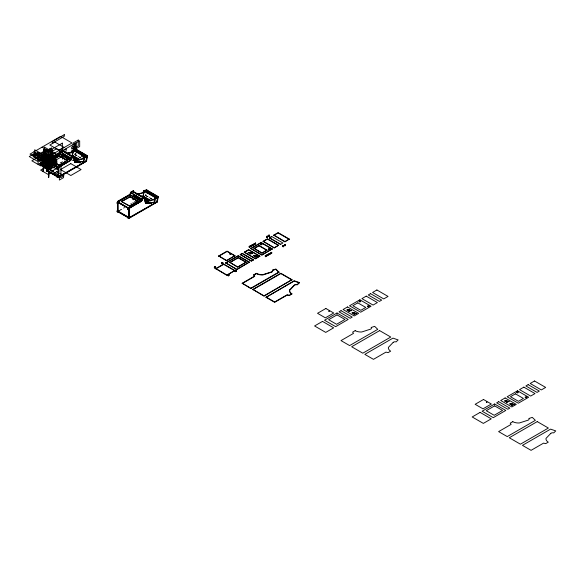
<?xml version="1.0" encoding="UTF-8"?>
<svg xmlns="http://www.w3.org/2000/svg" width="585" height="585" viewBox="0 0 585 585"><rect width="100%" height="100%" fill="white"/><g stroke="black" fill="none" stroke-linecap="round" stroke-linejoin="round"><path stroke-width="0.44" stroke-dasharray="2.92 2.19" d="M80.876 158.133L74.821 154.74L75.172 152.656M74.821 154.74L75.443 152.809M151.61 198.973L145.555 195.58L145.906 193.496M145.555 195.58L146.177 193.65M59.977 163.018L64.664 160.312M60.167 163.215L62.5 161.877M118.989 210.622L124.459 207.463M130.126 204.194L135.566 201.057M119.252 210.783L124.729 207.617M133.234 202.71L135.566 201.364M80.876 157.818L74.924 154.696M152.349 199.09L145.665 195.536M75.085 154.659L81.03 158.096M145.819 195.5L151.764 198.937M76.094 153.431L76.094 155.127M75.772 153.241L75.772 154.945M59.356 169.496L59.356 172.136"/><path stroke-width="0.88" d="M79.794 159.727L72.35 155.456L73.41 149.899L76.13 149.233M72.35 155.456L73.659 149.928L84.81 156.37L83.501 161.891L84.81 156.37M73.864 151.391L73.344 151.544L74.39 150.513M75.567 150.85L76.13 149.212L75.787 151.018M84.693 157.643L84.898 156.583L84.379 156.729L84.174 157.796L85.015 157.833L85.22 156.765L73.118 149.84A2.238 1.294 -60 0 1 71.26 152.107L66.185 153.358M85.871 157.306L86.075 156.239L86.595 156.093L86.39 157.153L85.871 157.306L86.712 157.336L86.39 157.153M86.192 157.489L86.075 156.239M87.282 155.654L85.973 161.175L87.282 155.654L84.54 156.436A2.238 1.294 -60 0 1 82.675 158.703L75.94 160.363A8.329 4.812 -60 0 1 73.805 156.517L71.253 157.994L70.609 160.1L58.112 167.317L58.112 177.277L86.514 161.197L87.545 155.822L75.86 149.073L73.14 149.745M150.535 200.56L143.084 196.289L144.144 190.739L146.864 190.066L146.564 191.609M143.084 196.289L144.393 190.768L155.544 197.203C154.323 210.754 152.202 195.2 158.016 196.509L156.97 201.935L128.846 218.117L128.846 208.158L141.343 200.94L141.987 198.834L144.809 197.511A8.329 4.812 -60 0 0 146.945 201.357L153.679 199.697A2.238 1.294 -60 0 0 155.544 197.43L158.286 196.662L157.255 202.03L129.117 218.271L117.431 211.521L117.431 201.562L129.928 194.344L130.565 192.238L133.387 190.922A8.329 4.812 -60 0 0 133.585 192.377M144.597 192.231L144.085 192.377L145.124 191.353M146.309 191.683L146.864 190.052M154.915 198.629L155.12 197.569L155.632 197.416L155.427 198.483L154.915 198.629L155.749 198.666L155.954 197.606L143.859 190.681A2.238 1.294 -60 0 1 141.994 192.948L136.919 194.198M156.605 198.139L156.809 197.079L157.328 196.926L157.124 197.993L156.605 198.139L157.445 198.176L157.124 197.993M156.926 198.33L156.809 197.079M158.016 196.487L156.707 202.015L157.255 202.03M65.637 152.722L66.493 148.773L60.211 152.4L60.211 154.052L48.219 160.977L48.219 171.222M76.094 150.879L76.094 143.23L74.931 143.903L73.088 152.385L71.319 152.553L71.728 150.637L73.183 150.279L84.701 156.912L86.924 156.21M72.767 152.195L73.183 150.279A2.135 1.228 -60 0 1 71.319 152.553M86.514 161.197L58.383 177.438L46.69 170.688L46.69 160.721L59.187 153.511L59.831 151.398L62.654 150.082A8.329 4.812 -60 0 0 62.749 151.076M46.69 160.721L59.458 153.665L60.101 151.552L62.654 150.082M58.383 177.438L58.383 167.471L70.88 160.261L71.524 158.147L74.076 156.678A8.329 4.812 -60 0 0 76.211 160.517L82.946 158.857A2.238 1.294 -60 0 0 84.81 156.59L87.545 155.822M117.431 201.562L130.192 194.505L130.835 192.392L133.387 190.922M128.846 208.158L141.614 201.101L141.987 198.834M66.032 156.21L63.926 155.866L64.233 155.069M64.248 156.049L64.555 155.252M70.434 155.617L72.364 155.434L69.673 155.193M74.551 161.072L74.412 161.416L83.516 161.869L74.551 161.072L73.425 156.868L74.492 161.219M74.756 162.118L75.063 161.321L80.416 161.796L80.43 162.784L74.756 162.118L80.43 162.784M75.077 162.301L75.063 161.321M80.108 162.601L80.416 161.796M136.766 197.05L134.66 196.706L134.967 195.902M134.981 196.889L135.289 196.092M142.535 196.604L143.098 196.267L140.407 196.033M145.285 201.905L145.146 202.256L154.25 202.71L145.285 201.905L144.159 197.708L133.007 191.266L130.755 192.648L141.906 199.397L144.159 197.708M145.489 202.958L145.797 202.161L151.157 202.637L151.164 203.624L145.489 202.958L151.164 203.624M145.811 203.141L145.797 202.161M150.842 203.434L151.157 202.637M254.446 255.418C254.643 254.314 256.252 258.665 255.287 256.771M289.604 290.036L294.409 285.027A2.238 1.294 0 0 1 297.304 284.551L299.337 282.562L294.175 280.771L266.036 297.326L274.665 302.306L287.162 295.089L289.312 295.593L291.864 293.809A8.329 4.812 0 0 1 289.604 290.036L289.604 290.343A8.329 4.812 0 0 0 291.864 294.116M289.604 290.343L294.409 285.341A2.238 1.294 0 0 1 297.304 284.858L299.337 282.562M251.623 252.866L252.12 252.859M251.623 253.173L252.128 253.02M252.215 253.203L252.713 253.203M252.091 253.363L251.652 253.356M252.215 253.517L252.72 253.363M252.705 253.685L252.23 253.693M254.921 256.215L254.811 256.691L255.345 256.654M256.756 255.828L257.254 255.82M256.756 256.142L257.254 256.135M257.224 256.018L256.771 256.003M257.349 256.171L257.846 256.164M257.224 256.325L256.771 256.31M257.349 256.479L257.853 256.325M257.846 256.647L257.356 256.647M350.415 310.211L350.92 310.211M350.883 310.401L350.459 310.408M351.007 310.555L351.505 310.547M351.512 310.715L351.022 310.73M355.548 313.18L356.053 313.172M356.024 313.363L355.578 313.363M356.141 313.523L356.645 313.516M356.638 313.684L356.163 313.692M508.036 401.215L508.533 401.208M508.541 401.368L508.051 401.383M508.628 401.559L509.125 401.551M509.118 401.719L508.679 401.756M513.169 404.176L513.667 404.176M513.667 404.345L513.199 404.359M513.762 404.52L514.259 404.513M514.252 404.688L513.776 404.696M72.847 160.188L73.374 160.188M73.359 160.363L72.869 160.37M71.333 159.661L63.158 154.945L70.77 159.076M142.067 200.501L133.892 195.785L141.504 199.916M145.226 202.059L143.895 197.935L132.744 191.5L143.91 198.242M254.833 256.157L254.27 256.157L254.68 255.901M62.398 158.374L62.88 158.374M62.398 158.689L62.88 158.689M62.866 158.564L62.434 158.579M62.866 158.879L62.434 158.893M133.131 199.214L133.614 199.214M133.131 199.529L133.614 199.39M133.599 199.712L133.131 199.704M230.022 253.744L230.505 253.744M230.022 254.051L230.505 254.051M230.49 253.934L230.022 253.919M230.49 254.241L230.022 254.234M328.814 311.096L329.296 311.096M329.296 311.271L328.828 311.279M486.435 402.092L486.917 402.092M486.903 402.283L486.471 402.297M251.133 253.393C251.981 254.709 250.139 252.786 251.016 253.342M71.772 155.785L73.337 156.385L71.758 155.844M36.789 157.957L31.846 160.809L40.636 165.884L45.703 162.937L45.703 168.4L45.199 168.692L45.199 163.23M50.771 150.257L47.729 152.02L47.729 155.53L50.771 153.775M51.955 151.442L56.694 148.707L59.334 150.228M46.135 157.321L45.542 157.665L45.542 163.515M43.868 160.122L41.82 161.299L53.242 167.895L55.282 166.71L34.661 154.667L34.661 149.789L46.076 156.385L46.135 163.171M50.712 156.136L43.955 160.034L43.955 160.714L50.712 156.817L50.705 148.51L45.074 151.764L45.074 159.888L50.705 156.634M73.169 157.402L71.165 158.557L60.021 151.807L62.025 150.652L73.169 157.402L62.273 150.425L74.339 157.336L75.428 161.416L73.907 160.539M70.609 160.297L59.458 153.862L46.961 161.072L58.112 167.515L70.609 160.297L56.884 168.538L56.884 167.778L57.542 167.398L57.542 168.919L56.884 168.538M44.811 162.564L40.416 165.102L48.189 169.591L52.577 167.054L30.04 154.096L60.613 136.393L72.035 142.989L39.838 161.504L38.829 160.919L44.738 157.504L45.754 158.089M46.39 162.476L47.707 161.716L47.707 162.476L47.049 162.857L46.39 162.476L46.39 161.716L59.897 153.87L59.897 152.21M73.154 146.323L71.648 147.193L71.648 148.941L73.154 148.063M51.071 160.568L59.451 155.727L67.377 160.305L58.961 165.431L51.071 160.568L58.997 165.138M46.135 166.952L40.65 170.118L47.963 174.337L53.447 171.171L40.255 163.61L46.837 159.712L35.422 153.116L33.733 154.096L45.147 160.685M46.39 170.103L47.049 169.723L47.707 170.103L47.707 170.864L47.049 171.244L46.39 170.864L46.39 170.103L58.2 176.919M46.39 170.864L47.707 170.103M67.012 158.952L69.491 157.526M67.282 159.113L69.63 157.76M73.534 155.5L72.057 156.502M50.017 169.248L56.131 165.716L46.369 160.078M67.377 160.305L58.997 165.453M60.021 151.807L71.165 158.243L73.169 157.087M57.542 168.919L58.2 168.538L56.884 167.778M83.904 154.506L81.088 156.129L85.015 157.833M84.262 157.957L87.077 156.334L75.779 149.775L73.549 150.477M56.884 176.919L58.2 176.158L57.542 175.778L56.884 176.158L56.884 176.919L57.542 177.299L86.075 161.138M130.755 192.955L132.758 191.8M141.343 201.138L130.192 194.695L117.702 201.913L128.846 208.348L141.343 201.138L127.618 209.371L127.618 208.611L128.276 208.231L128.276 209.759L127.618 209.371M117.124 203.317L118.441 202.556L118.441 203.317L117.782 203.697L117.124 203.317L117.124 202.556L130.192 195.01L141.343 201.452M121.812 201.401L130.184 196.567L138.111 201.138L129.731 205.978L121.812 201.715L129.731 206.293L138.111 201.452L130.184 196.604M138.111 201.452L130.184 196.882L121.841 201.423M117.124 210.936L117.782 210.556L118.441 210.936L118.441 211.697L117.782 212.077L117.124 211.697L117.124 210.936L128.934 217.759L128.934 208.611L117.782 202.176M117.124 211.697L118.441 210.936M137.746 199.792L140.093 198.439M142.447 196.948L144.107 196.121M138.016 199.953L140.363 198.593M144.268 196.341L143.011 197.438M138.045 201.138L129.731 206.293M130.755 192.648L141.906 199.083L144.809 197.511M128.276 209.759L128.934 209.371L127.618 208.611M127.618 217.759L128.934 216.998L128.276 216.618L127.618 216.998L127.618 217.759L128.276 218.139L156.809 201.971M218.731 255.952L227.082 251.133L234.936 255.667L226.592 260.8L218.731 255.952L226.592 260.486L234.936 255.667M218.731 256.267L227.082 251.448L234.936 255.981M249.13 246.512L255.63 243.133L255.63 243.85L249.451 247.418L249.13 246.512L255.63 243.133M266.738 236.347L267.594 236.223L267.594 237.203L267.06 237.51L266.738 236.347L267.594 236.223M268.486 235.338L269.341 235.214L269.341 236.194L268.808 236.501L268.486 235.338L269.341 235.214M214.351 267.031L215.009 266.65L215.675 267.031L215.675 267.791L215.009 268.171L214.351 267.791L214.351 267.031L215.675 267.791M221.613 262.84L222.271 262.46L222.929 262.84L222.929 263.601L222.271 263.981L221.613 263.601L221.613 262.84L222.929 263.601M249.13 247.228L255.63 243.85M266.738 237.327L267.594 237.203M268.486 236.318L269.341 236.194M214.351 267.791L215.675 267.031M221.613 263.601L222.929 262.84M215.785 268.61L223.697 264.04L234.848 270.482L226.929 275.359L215.785 268.61L226.929 275.052L234.848 270.482M225.73 262.87L238.219 255.66L249.371 262.095L236.874 269.619L225.73 262.87L236.874 269.312L249.371 262.095M240.252 254.49L242.256 253.327L253.4 259.769L251.396 261.239L240.252 254.49L251.396 260.925L253.4 259.769M244.281 252.157L248.632 249.649L259.864 256.135L255.433 258.906L244.281 252.157L255.433 258.599L259.784 256.084M250.738 248.428L261.093 242.453L272.244 248.888L261.89 255.177L250.738 248.428L261.89 254.87L272.244 248.888M263.118 241.283L267.447 238.782L278.592 245.225L274.27 248.033L263.118 241.283L274.27 247.718L278.592 245.225M273.78 235.126L278.102 232.633L289.253 239.068L284.932 241.876L273.78 235.126L284.932 241.568L289.253 239.068M269.473 237.868L271.754 236.552L282.899 242.987L280.624 244.362L269.473 237.868L280.624 244.362M215.785 268.924L223.697 264.354L234.848 270.789M225.73 263.184L238.219 255.967L249.371 262.409M240.252 254.797L242.256 253.641L253.4 260.076M244.281 252.471L248.713 249.912L259.864 256.347M250.738 248.742L261.093 242.768L272.244 249.203M263.118 241.59L267.447 239.097L278.592 245.532M269.473 237.927L271.754 236.552M273.78 235.441L278.102 232.947L289.253 239.382M229.839 262.365L238.212 257.524L246.139 262.102L237.759 267.25L229.839 262.365L237.759 266.935L246.139 262.102M254.051 248.354L259.016 245.488L266.987 250.087L262.022 253.268L254.051 248.354L262.022 252.961L266.987 250.087M229.839 262.672L238.212 257.839L246.139 262.409M254.051 248.669L259.016 245.802L266.987 250.402M227.689 274.731L228.355 274.35L229.013 274.731L229.013 275.491L228.355 275.871L227.689 275.491L227.689 274.731L229.013 275.491M234.951 270.541L235.609 270.16L236.267 270.541L236.267 271.301L235.609 271.681L234.951 271.301L234.951 270.541L236.267 271.301M227.689 275.491L229.013 274.731M234.951 271.301L236.267 270.541M265.232 255.813L271.733 252.427L271.733 253.144L265.553 256.713L265.232 255.813L271.733 252.427M282.84 245.642L283.688 245.524L283.688 246.497L283.162 246.804L282.84 245.642L283.688 245.524M284.588 244.632L285.436 244.515L285.436 245.488L284.91 245.795L284.588 244.632L285.436 244.515M265.232 256.53L271.733 253.144M282.84 246.621L283.688 246.497M284.588 245.612L285.436 245.488M253.839 274.796L256.391 273.327A8.329 4.812 0 0 0 262.921 274.628L271.594 271.857A2.238 1.294 0 0 0 272.42 270.182L275.864 269.012L278.965 272.303L250.833 288.544L242.205 283.25L254.702 276.04L253.839 274.796L254.702 276.347L242.205 283.564M253.839 275.111L256.391 273.634A8.329 4.812 0 0 0 262.921 274.943L271.594 272.164A2.238 1.294 0 0 0 272.42 270.497L272.369 270.131M242.205 283.25L250.833 288.237L278.965 271.988M252.859 289.407L280.822 273.261L291.973 279.696L264.01 296.156L252.859 289.407L264.01 295.842L291.973 279.696M252.859 289.714L280.822 273.575L291.973 280.01M266.036 297.326L294.175 281.085L299.337 282.877M266.036 297.012L274.665 301.992L287.162 294.781L289.312 295.279L291.864 293.809M272.42 270.497L275.864 269.319L278.965 272.303M73.659 149.928L73.396 150.009A2.238 1.294 -60 0 1 71.524 152.268L66.397 153.46M76.087 150.023L75.246 149.987M73.666 151.727L74.185 151.581M144.393 190.768L144.129 190.842A2.238 1.294 -60 0 1 142.265 193.101L137.19 194.352M144.29 191.317L146.499 190.673L157.65 197.116L155.434 197.752L144.298 191.251L146.513 190.615L157.665 197.05L155.449 197.693M146.82 190.864L145.979 190.827M144.407 192.567L144.919 192.414M155.544 197.203L155.281 197.284A2.238 1.294 -60 0 1 153.416 199.543L146.674 201.203A8.329 4.812 -60 0 1 144.539 197.357M67.889 153.665L73.088 152.385M143.873 190.578L146.594 189.913L158.286 196.662M133.131 199.39L133.614 199.529M257.356 256.332L257.846 256.479M71.662 156.115L73.205 156.743L72.218 156.575M249.488 252.449C251.089 253.378 250.402 256.018 249.4 252.354M255.974 256.011C256.435 255.477 254.592 255.243 255.652 255.967C257.254 257.012 256.011 257.02 256.055 256.018M250.343 252.566C251.66 253.693 249.722 251.996 250.329 252.669M253.641 255.791C253.861 256.61 253.488 254.877 253.678 255.689M254.563 255.323C254.351 255.835 254.497 255.608 254.599 255.901M255.177 256.384L254.987 256.471M63.926 155.866L66.602 156.107M75.304 160.363L77.885 160.59M141.168 196.458L142.967 196.618L150.396 200.911M134.66 196.706L137.336 196.948M146.045 201.203L147.764 201.357M66.814 155.756L66.405 155.332M137.548 196.597L137.19 196.282M142.586 196.955L143.639 197.328M69.337 157.475L68.964 157.124M70.01 157.862L69.6 157.402M142.952 196.648L144.056 197.269L142.506 196.699M75.867 149.292L87.019 155.727M146.601 190.125L157.753 196.567M75.765 149.84L86.916 156.275M251.638 253.034L252.12 253.173M72.613 155.376L80.043 159.668M143.347 196.216L150.776 200.509M72.226 155.778L79.662 160.071M73.673 157.738L77.3 159.829M145.131 198.995L148.758 201.086M74.266 158.506L77.161 160.18M145 199.346L147.895 201.021M70.865 158.784L64.014 154.828L63.575 153.19M70.829 158.923L63.399 154.63L63.26 154.981L71.436 159.698M141.563 199.763L134.133 195.47L133.994 195.821L142.177 200.538M70.609 160.612L59.458 153.862M67.377 160.612L59.451 156.041L51.071 160.875L59.451 155.727L67.304 160.612M42.032 147.171L53.381 153.723M33.893 151.822L56.387 164.685L56.387 159.815L44.965 153.219L44.965 158.096M58.2 167.778L47.049 161.336L47.049 171.244M46.961 161.387L58.112 167.822M117.702 202.227L128.846 208.662M46.39 161.716L47.707 162.476M117.124 202.556L118.441 203.317M46.961 170.527L58.112 176.97M117.702 211.368L128.846 217.803M135.998 195.595L135.764 195.251M133.431 194.066L133.892 195.785M62.697 153.233L63.158 154.945M285.122 244.325L285.122 245.305M284.91 244.822L284.91 245.795M283.374 245.334L283.374 246.314M283.162 245.832L283.162 246.804M271.411 252.237L271.411 252.954M269.02 235.031L269.02 236.011M268.808 235.528L268.808 236.501M267.272 236.04L267.272 237.013M267.06 236.53L267.06 237.51M265.553 255.996L265.553 256.713M255.309 242.943L255.309 243.66M249.451 246.702L249.451 247.418M235.609 270.16L235.609 271.681M228.355 274.35L228.355 275.871M222.271 262.46L222.271 263.981M215.009 266.65L215.009 268.171M129.117 208.311L129.117 218.271M128.276 216.618L128.276 218.139M117.702 201.715L117.782 212.077M75.772 143.047L75.772 150.696M74.609 143.72L74.609 149.468L79.677 146.542L79.677 140.788L47.436 159.339L47.436 160.985L48.094 160.604L48.094 158.959M63.575 174.096L63.575 177.613L59.356 180.048L59.356 176.531M57.542 175.778L57.542 177.299M55.721 163.398L55.721 153.65L44.306 147.054L44.306 156.809L60.92 166.345L60.92 176.312L49.228 169.562L49.228 159.595M53.966 160.392L53.966 155.274L43.663 149.321L43.663 154.44L55.904 161.453L55.904 162.425L44.489 155.837L44.489 154.864M48.35 155.69L48.35 151.939L43.875 149.351L43.875 153.109L56.869 160.597L56.869 165.701L45.447 159.105L45.447 154.001M47.897 159.135L47.897 171.032M46.961 160.882L46.961 170.842M45.272 151.53L45.272 155.705L41.725 157.753L41.725 153.577L51.619 147.822L51.619 157.182L43.509 161.869L43.509 152.502M63.282 151.127A7.934 4.578 -60 0 1 63.253 150.645M62.573 151.383A8.329 4.812 -60 0 1 62.383 149.928M133.314 192.224A8.329 4.812 -60 0 1 133.117 190.761M46.515 156.963L46.968 157.423L46.515 156.948M248.157 252.925C249.576 252.852 248.098 252.31 248.157 252.903M346.949 309.962L347.665 309.984L346.949 309.948M347.826 309.589L348.543 309.611L347.834 309.56M347.921 310.167L348.638 310.189L347.921 310.152M348.419 310.65L349.135 310.657L348.419 310.65M348.762 311.22L349.479 311.242L348.77 311.205M348.799 309.801L349.516 309.823L348.806 309.772M349.296 310.284L350.013 310.291L349.296 310.284M349.647 310.854L350.356 310.876L349.647 310.84M352.082 312.924L352.799 312.946L352.097 312.88M352.96 312.551L353.676 312.558L352.96 312.551M353.055 313.136L353.771 313.143L353.055 313.136M353.552 313.618L354.269 313.64L353.559 313.604M353.903 314.189L354.62 314.211L353.91 314.16M353.932 312.763L354.649 312.785L353.94 312.748M354.43 313.246L355.146 313.267L354.437 313.216M354.781 313.816L355.497 313.838L354.781 313.801M504.57 400.959L505.286 400.966L504.57 400.959M505.542 401.171L506.252 401.193L505.542 401.142M505.447 400.586L506.164 400.593L505.447 400.586M506.04 401.654L506.756 401.676L506.04 401.639M506.383 402.224L507.1 402.246L506.398 402.18M506.42 400.798L507.129 400.82L506.42 400.784M506.917 401.281L507.634 401.303L506.917 401.266M507.261 401.851L507.977 401.873L507.275 401.807M509.703 403.921L510.42 403.95L509.703 403.906M510.581 403.555L511.297 403.577L510.588 403.526M510.676 404.133L511.392 404.155L510.683 404.103M511.173 404.615L511.89 404.623L511.173 404.615M511.553 403.76L512.27 403.789L511.553 403.745M511.517 405.186L512.233 405.208L511.524 405.171M512.05 404.25L512.767 404.257L512.05 404.25M512.394 404.82L513.111 404.842L512.401 404.798M40.76 162.462L41.498 162.491L40.774 162.418M46.39 163.954L47.129 163.968L46.39 163.954M393.2 342.379L388.396 347.38A8.329 4.812 0 0 0 390.656 351.154L388.104 352.631L385.954 352.126L373.464 359.344L364.835 354.364L392.966 338.123L398.129 339.914L396.103 341.896A2.238 1.294 0 0 0 393.2 342.379M550.821 433.375L546.017 438.384A8.329 4.812 0 0 0 548.277 442.158L545.725 443.627L543.575 443.13L531.078 450.34L522.449 445.36L550.587 429.119L555.75 430.911L553.717 432.9A2.238 1.294 0 0 0 550.821 433.375M64.284 134.66L52.292 141.577L52.292 143.237L64.284 136.312L64.284 134.66M34.252 153.65L29.25 156.539L37.257 161.16L42.259 158.272L34.252 153.65M54.924 142.096L49.857 145.021L58.829 150.206L63.897 147.281L54.924 142.096M37.923 152.385L32.833 155.325L39.195 158.996L44.292 156.056L37.923 152.385M38.164 153.672L33.074 156.612L39.444 160.29L44.533 157.35L38.164 153.672M46.551 149.775L38.105 154.652L38.105 164.4L46.551 159.529L46.551 149.775M62.346 143.142L52.57 148.787L52.57 161.972L62.346 156.327L62.346 143.142M50.098 153.796L47.663 155.208L47.663 159.5L50.098 158.089L50.098 153.796M49.674 156.136L43.765 159.544L49.996 156.319L49.674 156.136M78.251 140.056L73.183 142.981L73.183 148.831L78.251 145.906L78.251 140.056M44.957 161.562L39.86 164.502L46.23 168.173L51.326 165.233L44.957 161.562M46.259 161.423L43.341 163.105L43.341 164.721L46.259 163.04L46.259 161.423M43.502 163.537L43.18 171.529L43.502 163.537M48.189 161.606L45.908 162.922L57.059 169.365L59.334 168.049L48.189 161.606M49.528 163.01L43.868 166.272L52.102 171.025L57.761 167.763L49.528 163.01M50.412 164.56L48.241 165.811L50.69 167.222L52.855 165.972L50.412 164.56M48.994 171.442L48.679 177.482L48.994 171.442M56.803 171.676L53.747 173.445L60.92 177.584L63.977 175.822L56.803 171.676M70.785 163.624L60.518 169.555L70.822 175.507L81.088 169.577L70.785 163.624M325.874 308.485L317.531 313.304L325.384 317.838L333.728 313.019L325.874 308.485M322.496 321.392L314.576 325.962L325.728 332.404L333.647 327.827L322.496 321.392M337.018 313.004L324.521 320.222L335.673 326.657L348.17 319.447L337.018 313.004M341.048 310.679L339.044 311.834L350.196 318.277L352.199 317.121L341.048 310.679M347.505 306.95L343.073 309.509L354.225 315.951L358.656 313.385L347.505 306.95M359.885 299.805L349.537 305.779L360.689 312.214L371.036 306.24L359.885 299.805M366.239 296.134L361.918 298.635L373.062 305.07L377.391 302.577L366.239 296.134M370.546 293.648L368.265 294.964L379.416 301.407L381.698 300.09L370.546 293.648M376.894 289.984L372.572 292.478L383.723 298.913L388.045 296.419L376.894 289.984M337.011 314.876L328.631 319.71L336.55 324.287L344.931 319.447L337.011 314.876M357.808 302.84L352.843 305.706L360.813 310.306L365.779 307.439L357.808 302.84M355.183 330.671L352.631 332.148L353.501 333.392L341.004 340.602L349.633 345.581L377.764 329.34L374.656 326.357L371.161 327.476A2.238 1.294 0 0 1 370.385 329.209L361.72 331.98A8.329 4.812 0 0 1 355.183 330.671M379.621 330.613L351.658 346.751L362.81 353.194L390.765 337.048L379.621 330.613M483.495 399.482L475.144 404.301L483.005 408.835L491.349 404.023L483.495 399.482M480.109 412.388L472.19 416.966L483.342 423.401L491.261 418.831L480.109 412.388M494.632 404.008L482.135 411.218L493.287 417.661L505.784 410.443L494.632 404.008M498.661 401.683L496.665 402.838L507.809 409.273L509.813 408.118L498.661 401.683M505.126 397.946L500.694 400.513L511.846 406.948L516.277 404.389L505.126 397.946M517.506 390.802L507.151 396.776L518.303 403.219L528.657 397.237L517.506 390.802M523.86 387.138L519.531 389.632L530.683 396.067L535.004 393.573L523.86 387.138M528.16 384.652L525.886 385.968L537.037 392.403L539.311 391.087L528.16 384.652M534.514 380.981L530.193 383.482L541.344 389.917L545.666 387.424L534.514 380.981M494.625 405.873L486.252 410.714L494.171 415.284L502.552 410.451L494.625 405.873M515.429 393.837L510.456 396.703L518.434 401.31L523.399 398.443L515.429 393.837M512.804 421.675L510.244 423.145L511.115 424.388L498.617 431.606L507.246 436.585L535.377 420.344L532.277 417.361L528.833 418.531A2.238 1.294 0 0 1 528.006 420.205L519.334 422.977A8.329 4.812 0 0 1 512.804 421.675M537.235 421.609L509.272 437.755L520.423 444.19L548.386 428.044L537.235 421.609M58.471 167.617L47.319 161.182L47.319 170.323L58.471 176.765L58.471 167.617M129.205 208.457L118.053 202.022L118.053 211.163L129.205 217.598L129.205 208.457M49.352 166.798A0.834 0.483 0 0 0 50.654 166.432A0.834 0.483 0 0 0 49.454 165.964A0.834 0.483 0 0 0 49.352 166.798M269.078 249.612A0.848 0.49 0 0 0 270.387 249.232A0.848 0.49 0 0 0 269.158 248.764A0.848 0.49 0 0 0 269.078 249.612M269.063 249.298A0.848 0.49 0 0 0 270.387 248.925A0.848 0.49 0 0 0 269.173 248.449A0.848 0.49 0 0 0 269.063 249.298M260.632 244.735A0.848 0.49 0 0 0 261.941 244.355A0.848 0.49 0 0 0 260.713 243.886A0.848 0.49 0 0 0 260.632 244.735M260.669 244.435A0.848 0.49 0 0 0 261.941 244.011A0.848 0.49 0 0 0 260.669 243.587A0.848 0.49 0 0 0 260.669 244.435M359.424 301.772A0.848 0.49 0 0 0 360.733 301.392A0.848 0.49 0 0 0 359.504 300.924A0.848 0.49 0 0 0 359.424 301.772M367.87 306.65A0.848 0.49 0 0 0 369.179 306.269A0.848 0.49 0 0 0 367.95 305.801A0.848 0.49 0 0 0 367.87 306.65M517.045 392.776A0.848 0.49 0 0 0 518.354 392.389A0.848 0.49 0 0 0 517.125 391.928A0.848 0.49 0 0 0 517.045 392.776M525.491 397.646A0.848 0.49 0 0 0 526.8 397.266A0.848 0.49 0 0 0 525.571 396.805A0.848 0.49 0 0 0 525.491 397.646"/></g></svg>
